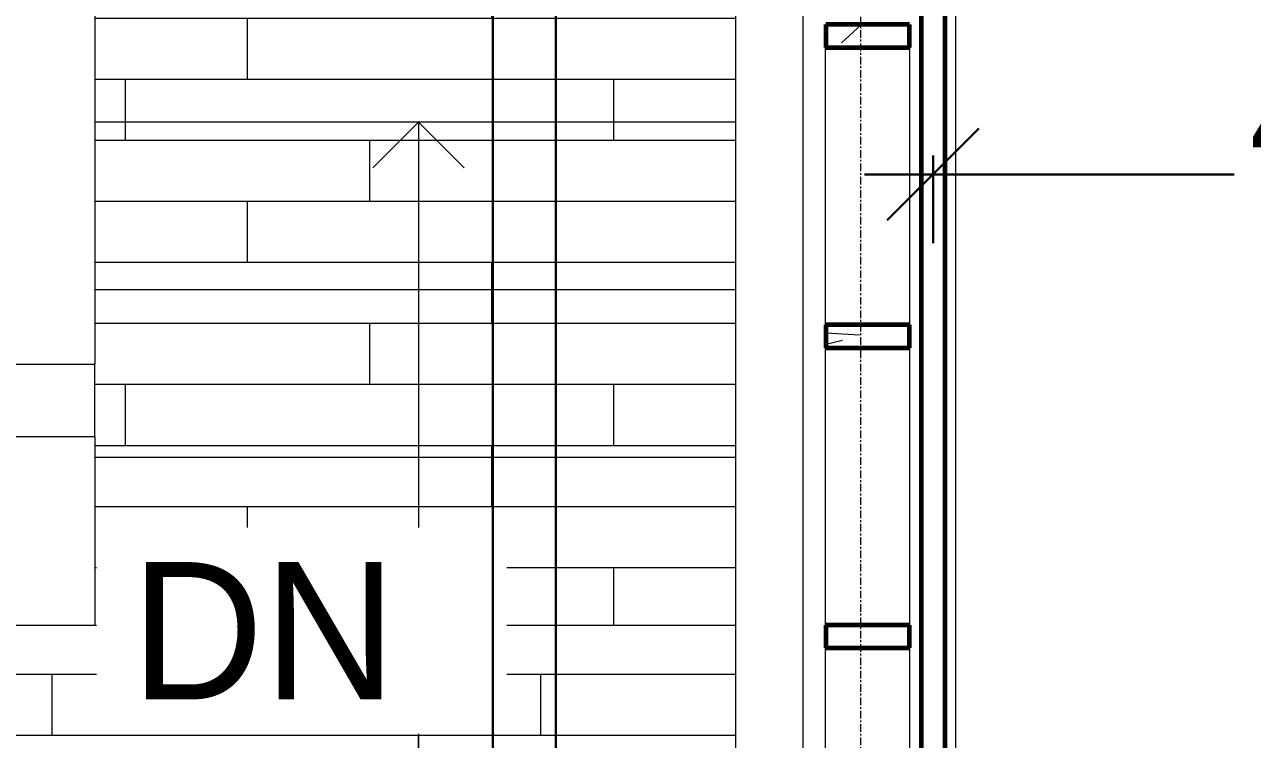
# Model space of a CAD drawing. Header units: inches. Extents: x -3276 to -1807, y 8217 to 9015.
# Drawn here: x -2386.6 to -2306.1, y 8545.5 to 8592.3 of the extents above; entities that cross this region are included whole.
import ezdxf

# ---------------------------------------------------------------- set-up
doc = ezdxf.new("R2010")
doc.units = ezdxf.units.IN
doc.header["$MEASUREMENT"] = 0
doc.linetypes.add('Grid Line 1_2_', pattern=[0.875, 0.5, -0.125, 0.125, -0.125])
doc.linetypes.add('Overhead 1_16_', pattern=[0.101562, 0.0625, -0.039062])
for name, color, linetype, lineweight in [('A-ANNO-DIMS-1', 211, 'Continuous', 30), ('A-GLAZ-CWMG', 51, 'Continuous', 9), ('A-GLAZ-CWMG-1', 51, 'Continuous', 60), ('A-WALL-1', 113, 'Continuous', 60), ('I-WALL', 2, 'Continuous', 18), ('S-FNDN', 32, 'Continuous', 18), ('S-GRID-1', 1, 'Grid Line 1_2_', 9), ('S-STRS', 31, 'Continuous', 9), ('S-STRS-1', 31, 'Overhead 1_16_', 9), ('S-STRS-ANNO', 31, 'Continuous', 9), ('S-STRS-IDEN', 31, 'Continuous', 9)]:
    doc.layers.add(name, color=color, linetype=linetype, lineweight=lineweight)
doc.styles.add('Century Gothic', font='ufonts.com_century-gothic.ttf', dxfattribs={"height": 9})
doc.styles.add('Century Gothic_B', font='GOTHICB.TTF', dxfattribs={"height": 4.5})
doc.dimstyles.new('OD__1__Tol__', dxfattribs={"dimscale": 12, "dimtxt": 4.698757, "dimasz": 0.5, "dimexe": 0.375, "dimexo": 0.25, "dimgap": 0.0625, "dimtad": 1, "dimdec": 0, "dimzin": 3, "dimdsep": 46, "dimlunit": 4, "dimtxsty": 'Century Gothic_B', "dimblk1": 'OBLIQUE', "dimblk2": 'OBLIQUE', "dimsah": 1, "dimcen": 0.09, "dimdle": 0.375, "dimazin": 0, "dimtfac": 1, "dimtdec": 4, "dimtix": 1, "dimtmove": 0, "dimatfit": 3, "dimfxl": 1, "dimtvp": 1, "dimtfill": 1, "dimfrac": 2, "dimtolj": 1, "dimtzin": 0, "dimlwd": 30, "dimlwe": 30, "dimarcsym": 2})
pattern_1 = [(0, (-2339.962, 8652.744), (0, 4), []), (90, (-2339.962, 8652.744), (-8, 8), [4, -28]), (90, (-2323.962, 8656.744), (-8, 8), [4, -28])]

# ---------------------------------------------------------------- blocks, each defined once
blk = doc.blocks.new('Rectangular Mullion - Stud - Base_Head-1966215-FLOOR PLAN - 1ST FLOOR')
at = {"layer": 'A-GLAZ-CWMG'}
for p, q in [((-2334.087, 8415.183), (-2334.087, 8433.366)), ((-2328.587, 8433.366), (-2328.587, 8415.183))]:
    blk.add_line(p, q, dxfattribs=at)
blk = doc.blocks.new('Rectangular Mullion - Stud - Vertical-V27-FLOOR PLAN - 1ST FLOOR')
at = {"layer": 'A-GLAZ-CWMG-1'}
for p, q in [((0, 0), (1.5, 0)), ((0, -5.5), (0, 0)), ((1.5, 0), (1.5, -5.5)), ((1.5, -5.5), (0, -5.5))]:
    blk.add_line(p, q, dxfattribs=at)
blk = doc.blocks.new('Rectangular Mullion - Stud - Vertical-V28-FLOOR PLAN - 1ST FLOOR')
at = {"layer": 'A-GLAZ-CWMG'}
h = blk.add_hatch(dxfattribs=at)
h.set_pattern_fill('FP_57', color=256, style=0, pattern_type=2)
h.set_pattern_definition([(94.764, (-2471.755, 8423.903), (20.0293162, -264.33073053), [2.89, -286.108]), (78.69, (-2471.995, 8426.783), (14.7692292, 97.846637), [3.671, -118.705]), (45, (-2471.275, 8430.383), (0, 24.00062), [2.715, -31.226]), (43.152, (-2469.355, 8432.303), (358.50590651, 337.59427673), [5.264, -521.098]), (77.005, (-2465.515, 8435.903), (-51.5072332, -215.190878), [3.202, -316.998]), (90, (-2464.795, 8439.023), (-24, 24), [6, -18]), (99.462, (-2464.795, 8445.023), (16.2151408, -121.2976096), [2.92, -143.067]), (95.711, (-2465.275, 8423.903), (19.2491386, -216.4749802), [2.412, -238.785]), (90, (-2465.515, 8426.303), (-24, 24), [3.6, -20.4]), (61.699, (-2465.515, 8429.903), (141.13929466, 265.5406774), [3.544, -350.812]), (37.875, (-2463.835, 8433.023), (-122.5849696, -92.67717717), [5.473, -268.169]), (50.711, (-2459.515, 8436.383), (117.3845733, 146.13938044), [3.411, -337.693]), (83.66, (-2457.355, 8439.023), (18.7314135, 192.5853557), [4.347, -212.983]), (101.889, (-2456.875, 8443.343), (69.58287241, -336.50838353), [4.66, -461.336]), (96.71, (-2457.835, 8423.903), (-26.78553556, 215.67256736), [4.108, -406.706]), (86.633, (-2458.315, 8427.983), (21.19016942, 384.16561013), [4.087, -404.618]), (56.31, (-2458.075, 8432.063), (-35.076419, -40.615467), [4.327, -82.207]), (42.51, (-2455.675, 8435.663), (262.00993717, 242.17158089), [3.907, -386.785]), (75.069, (-2452.795, 8438.303), (69.01056513, 264.79744534), [3.726, -368.854]), (90, (-2451.835, 8441.903), (-24, 24), [2.88, -21.12]), (102.995, (-2451.835, 8444.783), (-51.5072332, 215.190878), [3.202, -316.998]), (90, (-2475.835, 8431.343), (-24, 24), [0.063, -23.937]), (226.848, (-2472.235, 8434.703), (337.59427673, 358.50590651), [5.264, -521.098]), (243.435, (-2451.835, 8430.863), (-4.799914, -33.599609), [2.147, -51.519]), (261.87, (-2452.795, 8428.943), (-17.2798751, -144.9601737), [3.394, -166.312]), (293.199, (-2453.275, 8425.583), (53.7938028, -117.5174286), [1.828, -180.951]), (63.435, (-2472.235, 8434.703), (4.799914, 33.599609), [2.683, -50.982]), (83.29, (-2471.035, 8437.103), (-26.78553556, -215.67256736), [4.108, -406.706]), (100.125, (-2470.555, 8441.183), (-73.66378219, 407.70250838), [6.826, -675.804]), (100.305, (-2474.395, 8423.903), (-28.2248388, 143.232332), [2.683, -265.645]), (74.476, (-2474.875, 8426.543), (-74.47540965, -263.31229919), [4.484, -443.873]), (47.121, (-2473.675, 8430.863), (-289.84112791, -310.28971512), [4.585, -453.934]), (55.305, (-2470.555, 8434.223), (165.50303544, 241.72817335), [3.795, -375.679]), (80.538, (-2468.395, 8437.343), (16.2151408, 121.2976096), [4.38, -141.607]), (96.582, (-2467.675, 8441.663), (46.17851199, -408.21037087), [6.281, -621.859]), (98.13, (-2468.395, 8423.903), (17.2798751, -144.9601737), [3.394, -166.312]), (78.69, (-2468.875, 8427.263), (14.7692292, 97.846637), [3.671, -118.705]), (47.49, (-2468.155, 8430.863), (-242.17158089, -262.00993717), [3.907, -386.785]), (45, (-2465.515, 8433.743), (0, 24.00062), [4.412, -29.529]), (72.646, (-2462.395, 8436.863), (-98.7331841, -311.14572085), [4.023, -398.29]), (93.366, (-2461.195, 8440.703), (21.18346446, -384.16597991), [4.087, -404.618]), (107.103, (-2461.435, 8444.783), (-75.3745247, 238.96152613), [3.264, -323.171]), (98.746, (-2462.395, 8423.903), (-27.60680008, 167.44529743), [3.157, -312.514]), (75.069, (-2462.875, 8427.023), (69.01056513, 264.79744534), [3.726, -368.854]), (57.995, (-2461.915, 8430.623), (-76.3139748, -117.3041158), [4.528, -221.887]), (40.101, (-2459.515, 8434.463), (-313.24407783, -262.52245709), [5.961, -590.186]), (74.055, (-2454.955, 8438.303), (-30.3394132, -94.1891725), [3.494, -171.228]), (96.009, (-2453.995, 8441.663), (-26.49841584, 239.73726688), [4.585, -453.934]), (113.199, (-2454.475, 8446.223), (-53.7938028, 117.5174286), [1.828, -180.951]), (99.462, (-2455.195, 8423.903), (16.2151408, -121.2976096), [2.92, -143.067]), (79.992, (-2455.675, 8426.783), (45.26219381, 264.48359408), [4.143, -410.161]), (52.595, (-2454.955, 8430.863), (238.21694532, 313.36391941), [5.136, -508.486]), (60.945, (-2475.835, 8434.943), (91.9257102, 170.2633483), [2.471, -244.624]), (79.216, (-2474.635, 8437.103), (-74.2040015, -383.5801134), [5.131, -507.931]), (97.125, (-2473.675, 8442.143), (18.0921544, -168.7389667), [5.805, -187.689])])
h.paths.add_polyline_path([(0, 0), (1.5, 0), (1.5, -5.5), (0, -5.5)], flags=0)
at = {"layer": 'A-GLAZ-CWMG-1'}
for p, q in [((0, 0), (1.5, 0)), ((0, -5.5), (0, 0)), ((1.5, 0), (1.5, -5.5)), ((1.5, -5.5), (0, -5.5))]:
    blk.add_line(p, q, dxfattribs=at)
blk = doc.blocks.new('Rectangular Mullion - Stud - Vertical-V29-FLOOR PLAN - 1ST FLOOR')
at = {"layer": 'A-GLAZ-CWMG'}
h = blk.add_hatch(dxfattribs=at)
h.set_pattern_fill('FP_58', color=256, style=0, pattern_type=2)
h.set_pattern_definition([(94.764, (-2491.439, 8423.903), (20.0293162, -264.33073053), [2.89, -286.108]), (78.69, (-2491.679, 8426.783), (14.7692292, 97.846637), [3.671, -118.705]), (45, (-2490.959, 8430.383), (0, 24.00062), [2.715, -31.226]), (43.152, (-2489.039, 8432.303), (358.50590651, 337.59427673), [5.264, -521.098]), (77.005, (-2485.199, 8435.903), (-51.5072332, -215.190878), [3.202, -316.998]), (90, (-2484.48, 8439.023), (-24, 24), [6, -18]), (99.462, (-2484.479, 8445.023), (16.2151408, -121.2976096), [2.92, -143.067]), (95.711, (-2484.959, 8423.903), (19.2491386, -216.4749802), [2.412, -238.785]), (90, (-2485.2, 8426.303), (-24, 24), [3.6, -20.4]), (61.699, (-2485.199, 8429.903), (141.13929466, 265.5406774), [3.544, -350.812]), (37.875, (-2483.519, 8433.023), (-122.5849696, -92.67717717), [5.473, -268.169]), (50.711, (-2479.199, 8436.383), (117.3845733, 146.13938044), [3.411, -337.693]), (83.66, (-2477.039, 8439.023), (18.7314135, 192.5853557), [4.347, -212.983]), (101.889, (-2476.559, 8443.343), (69.58287241, -336.50838353), [4.66, -461.336]), (96.71, (-2477.519, 8423.903), (-26.78553556, 215.67256736), [4.108, -406.706]), (86.633, (-2477.999, 8427.983), (21.19016942, 384.16561013), [4.087, -404.618]), (56.31, (-2477.759, 8432.063), (-35.076419, -40.615467), [4.327, -82.207]), (42.51, (-2475.359, 8435.663), (262.00993717, 242.17158089), [3.907, -386.785]), (75.069, (-2472.479, 8438.303), (69.01056513, 264.79744534), [3.726, -368.854]), (90, (-2471.52, 8441.903), (-24, 24), [2.88, -21.12]), (102.995, (-2471.519, 8444.783), (-51.5072332, 215.190878), [3.202, -316.998]), (90, (-2495.52, 8431.343), (-24, 24), [0.063, -23.937]), (226.848, (-2491.919, 8434.703), (337.59427673, 358.50590651), [5.264, -521.098]), (243.435, (-2471.519, 8430.863), (-4.799914, -33.599609), [2.147, -51.519]), (261.87, (-2472.479, 8428.943), (-17.2798751, -144.9601737), [3.394, -166.312]), (293.199, (-2472.959, 8425.583), (53.7938028, -117.5174286), [1.828, -180.951]), (63.435, (-2491.919, 8434.703), (4.799914, 33.599609), [2.683, -50.982]), (83.29, (-2490.719, 8437.103), (-26.78553556, -215.67256736), [4.108, -406.706]), (100.125, (-2490.239, 8441.183), (-73.66378219, 407.70250838), [6.826, -675.804]), (100.305, (-2494.079, 8423.903), (-28.2248388, 143.232332), [2.683, -265.645]), (74.476, (-2494.559, 8426.543), (-74.47540965, -263.31229919), [4.484, -443.873]), (47.121, (-2493.359, 8430.863), (-289.84112791, -310.28971512), [4.585, -453.934]), (55.305, (-2490.239, 8434.223), (165.50303544, 241.72817335), [3.795, -375.679]), (80.538, (-2488.079, 8437.343), (16.2151408, 121.2976096), [4.38, -141.607]), (96.582, (-2487.359, 8441.663), (46.17851199, -408.21037087), [6.281, -621.859]), (98.13, (-2488.079, 8423.903), (17.2798751, -144.9601737), [3.394, -166.312]), (78.69, (-2488.559, 8427.263), (14.7692292, 97.846637), [3.671, -118.705]), (47.49, (-2487.839, 8430.863), (-242.17158089, -262.00993717), [3.907, -386.785]), (45, (-2485.199, 8433.743), (0, 24.00062), [4.412, -29.529]), (72.646, (-2482.079, 8436.863), (-98.7331841, -311.14572085), [4.023, -398.29]), (93.366, (-2480.879, 8440.703), (21.18346446, -384.16597991), [4.087, -404.618]), (107.103, (-2481.119, 8444.783), (-75.3745247, 238.96152613), [3.264, -323.171]), (98.746, (-2482.079, 8423.903), (-27.60680008, 167.44529743), [3.157, -312.514]), (75.069, (-2482.559, 8427.023), (69.01056513, 264.79744534), [3.726, -368.854]), (57.995, (-2481.599, 8430.623), (-76.3139748, -117.3041158), [4.528, -221.887]), (40.101, (-2479.199, 8434.463), (-313.24407783, -262.52245709), [5.961, -590.186]), (74.055, (-2474.639, 8438.303), (-30.3394132, -94.1891725), [3.494, -171.228]), (96.009, (-2473.679, 8441.663), (-26.49841584, 239.73726688), [4.585, -453.934]), (113.199, (-2474.159, 8446.223), (-53.7938028, 117.5174286), [1.828, -180.951]), (99.462, (-2474.879, 8423.903), (16.2151408, -121.2976096), [2.92, -143.067]), (79.992, (-2475.359, 8426.783), (45.26219381, 264.48359408), [4.143, -410.161]), (52.595, (-2474.639, 8430.863), (238.21694532, 313.36391941), [5.136, -508.486]), (60.945, (-2495.519, 8434.943), (91.9257102, 170.2633483), [2.471, -244.624]), (79.216, (-2494.319, 8437.103), (-74.2040015, -383.5801134), [5.131, -507.931]), (97.125, (-2493.359, 8442.143), (18.0921544, -168.7389667), [5.805, -187.689])])
h.paths.add_polyline_path([(0, 0), (1.5, 0), (1.5, -5.5), (0, -5.5)], flags=0)
at = {"layer": 'A-GLAZ-CWMG-1'}
for p, q in [((0, 0), (1.5, 0)), ((0, -5.5), (0, 0)), ((1.5, 0), (1.5, -5.5)), ((1.5, -5.5), (0, -5.5))]:
    blk.add_line(p, q, dxfattribs=at)
blk = doc.blocks.new('_Oblique')
at = {"color": 0, "linetype": 'ByBlock', "lineweight": -2}
blk.add_line((-0.5, -0.5), (0.5, 0.5), dxfattribs=at)
blk = doc.blocks.new('DIMBLOCK7-FLOOR PLAN - 1ST FLOOR')
at = {"layer": 'A-ANNO-DIMS-1', "color": 0, "lineweight": 30, "transparency": 16777216}
for p, q in [((-2355.887, 8631.069), (-2355.887, 8430.069)), ((-2354.644, 8626.569), (-2360.387, 8626.569)), ((-2354.644, 8434.569), (-2360.387, 8434.569))]:
    blk.add_line(p, q, dxfattribs=at)
at = {"layer": 'Defpoints', "color": 0, "transparency": 16777216}
for p in [(-2351.644, 8626.569), (-2355.887, 8434.569), (-2351.644, 8434.569)]:
    blk.add_point(p, dxfattribs=at)
at = {"layer": 'A-ANNO-DIMS-1', "color": 0, "lineweight": 30, "transparency": 16777216, "xscale": 5.999999999999999, "yscale": 5.999999999999999, "zscale": 5.999999999999999}
for p, rotation in [((-2355.887, 8626.569), 90), ((-2355.887, 8434.569), 270)]:
    blk.add_blockref('_Oblique', p, dxfattribs=dict(at, rotation=rotation))
at = {"layer": 'A-ANNO-DIMS-1', "color": 0, "transparency": 16777216, "insert": (-2359, 8530.569), "char_height": 4.5, "attachment_point": 5, "rotation": 90, "style": 'Century Gothic_B', "bg_fill": 3, "box_fill_scale": 1.25, "bg_fill_color": 256, "bg_fill_true_color": 13158600, "bg_fill_transparency": 0}
blk.add_mtext('\\A1;16\'-0"', dxfattribs=at)
blk = doc.blocks.new('DIMBLOCK14-FLOOR PLAN - 1ST FLOOR')
at = {"layer": 'A-ANNO-DIMS-1', "color": 0, "lineweight": 30, "transparency": 16777216}
for p, q in [((-2351.758, 8702.069), (-2351.758, 8504.069)), ((-2213.337, 8697.569), (-2356.258, 8697.569)), ((-2350.515, 8508.569), (-2356.258, 8508.569))]:
    blk.add_line(p, q, dxfattribs=at)
at = {"layer": 'Defpoints', "color": 0, "transparency": 16777216}
for p in [(-2210.337, 8697.569), (-2351.758, 8508.569), (-2347.515, 8508.569)]:
    blk.add_point(p, dxfattribs=at)
at = {"layer": 'A-ANNO-DIMS-1', "color": 0, "lineweight": 30, "transparency": 16777216, "xscale": 5.999999999999999, "yscale": 5.999999999999999, "zscale": 5.999999999999999}
for p, rotation in [((-2351.758, 8697.569), 90), ((-2351.758, 8508.569), 270)]:
    blk.add_blockref('_Oblique', p, dxfattribs=dict(at, rotation=rotation))
at = {"layer": 'A-ANNO-DIMS-1', "color": 0, "transparency": 16777216, "insert": (-2354.871, 8603.069), "char_height": 4.5, "attachment_point": 5, "rotation": 90, "style": 'Century Gothic_B', "bg_fill": 3, "box_fill_scale": 1.25, "bg_fill_color": 256, "bg_fill_true_color": 13158600, "bg_fill_transparency": 0}
blk.add_mtext('\\A1;15\'-9"', dxfattribs=at)
blk = doc.blocks.new('DIMBLOCK23-FLOOR PLAN - 1ST FLOOR')
at = {"layer": 'A-ANNO-DIMS-1', "color": 0, "lineweight": 30, "transparency": 16777216}
for p, q in [((-2327.049, 8583.757), (-2327.049, 8578.014)), ((-2272.337, 8583.757), (-2272.337, 8578.014)), ((-2331.549, 8582.514), (-2267.837, 8582.514))]:
    blk.add_line(p, q, dxfattribs=at)
at = {"layer": 'Defpoints', "color": 0, "transparency": 16777216}
for p in [(-2327.049, 8586.757), (-2272.337, 8586.757), (-2272.337, 8582.514)]:
    blk.add_point(p, dxfattribs=at)
at = {"layer": 'A-ANNO-DIMS-1', "color": 0, "lineweight": 30, "transparency": 16777216, "xscale": 5.999999999999999, "yscale": 5.999999999999999, "zscale": 5.999999999999999, "rotation": 180}
blk.add_blockref('_Oblique', (-2327.049, 8582.514), dxfattribs=at)
at = {"layer": 'A-ANNO-DIMS-1', "color": 0, "lineweight": 30, "transparency": 16777216, "xscale": 5.999999999999999, "yscale": 5.999999999999999, "zscale": 5.999999999999999}
blk.add_blockref('_Oblique', (-2272.337, 8582.514), dxfattribs=at)
at = {"layer": 'A-ANNO-DIMS-1', "color": 0, "transparency": 16777216, "insert": (-2299.693, 8585.627), "char_height": 4.5, "attachment_point": 5, "style": 'Century Gothic_B', "bg_fill": 3, "box_fill_scale": 1.25, "bg_fill_color": 256, "bg_fill_true_color": 13158600, "bg_fill_transparency": 0}
blk.add_mtext('\\A1;4\'-7"', dxfattribs=at)

msp = doc.modelspace()

# ---------------------------------------------------------------- hatches: boundary and pattern name
at = {"layer": 'S-STRS'}
h = msp.add_hatch(dxfattribs=at)
h.set_pattern_fill('FP_48', color=256, style=0, pattern_type=2)
h.set_pattern_definition(pattern_1)
h.paths.add_polyline_path([(-2381.96168, 8585.94438), (-2339.96168, 8585.94438), (-2339.96168, 8596.94438), (-2381.96168, 8596.94438)], flags=0)
h = msp.add_hatch(dxfattribs=at)
h.set_pattern_fill('FP_48', color=256, style=0, pattern_type=2)
h.set_pattern_definition(pattern_1)
h.paths.add_polyline_path([(-2381.96168, 8574.94438), (-2339.96168, 8574.94438), (-2339.96168, 8585.94438), (-2381.96168, 8585.94438)], flags=0)
h = msp.add_hatch(dxfattribs=at)
h.set_pattern_fill('FP_48', color=256, style=0, pattern_type=2)
h.set_pattern_definition(pattern_1)
h.paths.add_polyline_path([(-2381.96168, 8563.94438), (-2339.96168, 8563.94438), (-2339.96168, 8574.94438), (-2381.96168, 8574.94438), (-2381.96168, 8565.31231)], flags=0)
h = msp.add_hatch(dxfattribs=at)
h.set_pattern_fill('FP_48', color=256, style=0, pattern_type=2)
h.set_pattern_definition(pattern_1)
h.paths.add_polyline_path([(-2339.96168, 8552.94438), (-2339.96168, 8563.94438), (-2381.96168, 8563.94438), (-2381.96168, 8552.94438), (-2347.07821, 8552.94438)], flags=0)
h = msp.add_hatch(dxfattribs=at)
h.set_pattern_fill('FP_46', color=256, style=0, pattern_type=2)
h.set_pattern_definition([(0, (-2360.762, 8553.744), (0, 4), []), (90, (-2360.762, 8553.744), (-8, 8), [4, -28]), (90, (-2344.762, 8557.744), (-8, 8), [4, -28])])
h.paths.add_polyline_path([(-2419.7283, 8512.69438), (-2339.96168, 8512.69438), (-2339.96168, 8552.94438), (-2429.21168, 8552.94438), (-2429.21168, 8512.69438), (-2424.26893, 8512.69438)], flags=0)

# ---------------------------------------------------------------- linework, layer by layer
at = {"layer": 'A-WALL-1'}
for p, q in [((-2327.83668, 8623.06938), (-2327.83668, 8398.63188)), ((-2326.26188, 8398.63188), (-2326.26188, 8623.06938))]:
    msp.add_line(p, q, dxfattribs=at)
at = {"layer": 'I-WALL'}
for p, q in [((-2339.96168, 8512.69438), (-2339.96168, 8626.56938)), ((-2335.58668, 8626.56938), (-2335.58668, 8512.69438)), ((-2387.21168, 8570.06231), (-2381.96168, 8570.06231)), ((-2381.96168, 8565.31231), (-2381.96168, 8570.06231)), ((-2381.96168, 8565.31231), (-2387.21168, 8565.31231))]:
    msp.add_line(p, q, dxfattribs=at)
at = {"layer": 'S-FNDN'}
msp.add_line((-2325.58668, 8623.13188), (-2325.58668, 8400.56938), dxfattribs=at)
at = {"layer": 'S-STRS'}
for p, q in [((-2381.96168, 8596.94438), (-2381.96168, 8585.94438)), ((-2381.96168, 8585.94438), (-2381.96168, 8574.94438)), ((-2339.96168, 8585.94438), (-2381.96168, 8585.94438)), ((-2381.96168, 8574.94438), (-2381.96168, 8570.06231)), ((-2339.96168, 8574.94438), (-2381.96168, 8574.94438)), ((-2381.96168, 8565.31231), (-2381.96168, 8563.94438)), ((-2381.96168, 8563.94438), (-2381.96168, 8552.94438)), ((-2339.96168, 8563.94438), (-2381.96168, 8563.94438)), ((-2339.96168, 8552.94438), (-2387.21168, 8552.94438))]:
    msp.add_line(p, q, dxfattribs=at)
at = {"layer": 'S-STRS-1'}
for p, q in [((-2339.96168, 8585.94438), (-2381.96168, 8585.94438)), ((-2339.96168, 8574.94438), (-2381.96168, 8574.94438)), ((-2339.96168, 8563.94438), (-2381.96168, 8563.94438))]:
    msp.add_line(p, q, dxfattribs=at)
at = {"layer": 'S-STRS-ANNO'}
for p, q in [((-2360.76168, 8585.94438), (-2363.76168, 8582.94438)), ((-2360.76168, 8585.94438), (-2360.76168, 8574.94438)), ((-2360.76168, 8585.94438), (-2357.76168, 8582.94438)), ((-2360.76168, 8574.94438), (-2360.76168, 8563.94438)), ((-2360.76168, 8563.94438), (-2360.76168, 8552.94438)), ((-2360.76168, 8552.94438), (-2360.76168, 8531.85063))]:
    msp.add_line(p, q, dxfattribs=at)

# ---------------------------------------------------------------- block references
at = {"layer": 'A-GLAZ-CWMG', "extrusion": (0, 0, -1), "rotation": 90.00000000006838}
for name, p in [('Rectangular Mullion - Stud - Vertical-V29-FLOOR PLAN - 1ST FLOOR', (2328.58668, 8590.83501)), ('Rectangular Mullion - Stud - Vertical-V28-FLOOR PLAN - 1ST FLOOR', (2328.58668, 8571.15141)), ('Rectangular Mullion - Stud - Vertical-V27-FLOOR PLAN - 1ST FLOOR', (2328.58668, 8551.46782))]:
    msp.add_blockref(name, p, dxfattribs=at)
at = {"layer": 'A-GLAZ-CWMG'}
for p in [(0, 157.46875), (0, 137.78516), (0, 118.10156)]:
    msp.add_blockref('Rectangular Mullion - Stud - Base_Head-1966215-FLOOR PLAN - 1ST FLOOR', p, dxfattribs=at)

# ---------------------------------------------------------------- next in the draw order: texts
at = {"layer": 'S-STRS-IDEN', "insert": (-2379.60755, 8557.09646), "char_height": 9, "width": 22.3750344, "attachment_point": 1, "line_spacing_factor": 0.984502, "style": 'Century Gothic', "bg_fill": 3, "box_fill_scale": 1.25, "bg_fill_color": 256, "bg_fill_true_color": 13158600, "bg_fill_transparency": 0}
msp.add_mtext('DN', dxfattribs=at)

# ---------------------------------------------------------------- next in the draw order: dimensions: what is measured, and where the dimension line sits
at = {"layer": 'A-ANNO-DIMS-1'}
dim = msp.add_linear_dim(base=(-2355.8867, 8434.56938), p1=(-2351.64406, 8626.56938), p2=(-2351.64406, 8434.56938), angle=90, dimstyle='OD__1__Tol__', override={"dimpost": '<>', "dimfxl": 192}, dxfattribs=at)
dim.commit()
dim.dimension.update_dxf_attribs({"geometry": 'DIMBLOCK7-FLOOR PLAN - 1ST FLOOR', "text_midpoint": (-2358.99989, 8530.56938)})

# ---------------------------------------------------------------- next in the draw order: dimensions: what is measured, and where the dimension line sits
dim = msp.add_linear_dim(base=(-2351.75812, 8508.56938), p1=(-2210.33668, 8697.56938), p2=(-2347.51548, 8508.56938), angle=90, dimstyle='OD__1__Tol__', override={"dimpost": '<>', "dimfxl": 233.535912}, dxfattribs=at)
dim.commit()
dim.dimension.update_dxf_attribs({"geometry": 'DIMBLOCK14-FLOOR PLAN - 1ST FLOOR', "text_midpoint": (-2354.87131, 8603.06938)})

# ---------------------------------------------------------------- next in the draw order: linework, layer by layer
at = {"layer": 'S-GRID-1'}
msp.add_line((-2331.77418, 8289.59722), (-2331.77418, 8978.71797), dxfattribs=at)

# ---------------------------------------------------------------- next in the draw order: dimensions: what is measured, and where the dimension line sits
at = {"layer": 'A-ANNO-DIMS-1'}
dim = msp.add_linear_dim(base=(-2272.33668, 8582.51398), p1=(-2327.04928, 8586.75662), p2=(-2272.33668, 8586.75662), dimstyle='OD__1__Tol__', override={"dimpost": '<>', "dimfxl": 54.712598}, dxfattribs=at)
dim.commit()
dim.dimension.update_dxf_attribs({"geometry": 'DIMBLOCK23-FLOOR PLAN - 1ST FLOOR', "text_midpoint": (-2299.69298, 8585.62716)})

doc.saveas('drawing.dxf')
